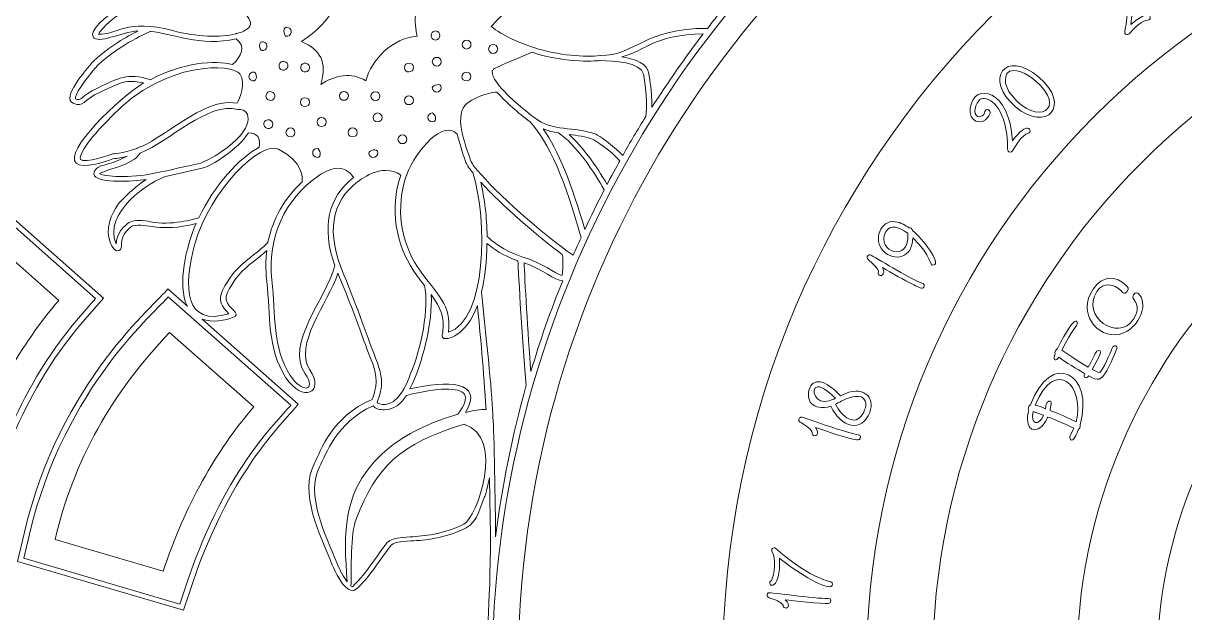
# Model space of a CAD drawing. Header units: inches. Extents: x 0.2 to 23.6, y -0.9 to 8.8.
# Drawn here: x 2.425 to 6.89, y 4.204 to 6.472 of the extents above; entities that cross this region are included whole.
import ezdxf

# ---------------------------------------------------------------- set-up
doc = ezdxf.new("R2010")
doc.units = ezdxf.units.IN
doc.header["$MEASUREMENT"] = 0
doc.layers.add('_U+0421_U+043B_U+043E_U+0439 1', color=7, linetype='Continuous')

msp = doc.modelspace()

# ---------------------------------------------------------------- linework, layer by layer
at = {"layer": '_U+0421_U+043B_U+043E_U+0439 1', "lineweight": 0}
for points, knots in [([(4.2278, 3.9833), (4.2278, 5.3014), (4.9042, 6.6028), (6.0819, 7.3639), (3.3597, 8.7653), (0.1889, 6.5625), (0.5458, 3.5347), (0.5458, 3.5333), (0.5458, 3.5333), (0.5458, 3.5319), (0.7097, 2.1458), (1.6222, 0.9792), (2.8806, 0.4597), (2.8819, 0.4597), (2.8819, 0.4583), (2.8833, 0.4583), (4.6236, -0.2569), (6.0625, 0.5972), (6.0819, 0.6028), (4.9042, 1.3653), (4.2278, 2.6667), (4.2278, 3.9833)], [0, 0, 0, 0, 1, 1, 1, 2, 2, 2, 3, 3, 3, 4, 4, 4, 5, 5, 5, 6, 6, 6, 7, 7, 7, 7]), ([(3.6972, 7.7194), (3.6819, 7.6319), (3.7222, 7.5597), (3.6667, 7.3625), (3.6569, 7.3278), (3.6542, 7.2903), (3.6556, 7.2514), (3.6403, 7.2806), (3.6236, 7.3319), (3.625, 7.4153), (3.6278, 7.5417), (3.5778, 7.625), (3.5542, 7.6042), (3.5486, 7.6), (3.5486, 7.5931), (3.55, 7.5833), (3.5569, 7.5569), (3.5042, 7.5181), (3.4542, 7.3778), (3.45, 7.3667), (3.4472, 7.3556), (3.4458, 7.3444), (3.4208, 7.3792), (3.3667, 7.4403), (3.2972, 7.4319), (3.2111, 7.4208), (3.1986, 7.4722), (3.0986, 7.4736), (3.0889, 7.4736), (2.9972, 7.4625), (2.9861, 7.4764), (2.975, 7.4903), (2.9583, 7.4875), (2.9528, 7.4667), (2.9486, 7.45), (2.9514, 7.4194), (2.975, 7.3972), (3.0028, 7.3722), (3.0375, 7.3194), (3.0486, 7.2958), (3.0167, 7.2917), (2.9847, 7.275), (2.9917, 7.2444), (2.9958, 7.2264), (3.0111, 7.2139), (3.0278, 7.2), (3.1431, 7.1028), (3.0611, 7.0556), (3.1375, 6.9194), (3.0097, 6.9625), (3.0097, 6.9431), (2.8625, 6.9708), (2.8069, 6.9819), (2.7833, 6.9861), (2.7764, 6.9708), (2.7708, 6.9597), (2.7806, 6.9486), (2.7972, 6.9347), (2.8597, 6.8819), (2.8958, 6.7514), (3.0222, 6.6319), (2.9042, 6.6208), (2.6667, 6.4653), (2.6931, 6.4194), (2.7097, 6.3889), (2.8014, 6.4375), (2.8653, 6.4417), (2.8236, 6.4208), (2.7569, 6.3833), (2.6958, 6.3264), (2.6625, 6.2889), (2.5708, 6.1833), (2.6167, 6.1639), (2.6583, 6.1458), (2.6542, 6.1764), (2.7208, 6.2069), (2.8083, 6.2458), (2.8125, 6.2556), (2.8875, 6.2417), (2.7931, 6.1847), (2.5792, 5.9792), (2.6278, 5.9333), (2.6528, 5.9097), (2.7417, 5.9389), (2.7694, 5.95), (2.7875, 5.9514), (2.8056, 5.9556), (2.8236, 5.9597), (2.7375, 5.9153), (2.7167, 5.9333), (2.6986, 5.9028), (2.6958, 5.8972), (2.6958, 5.8903), (2.6986, 5.8847), (2.7194, 5.8556), (2.8444, 5.8625), (2.8972, 5.8708), (2.8597, 5.8458), (2.8264, 5.8153), (2.8069, 5.7944), (2.8056, 5.7931), (2.7736, 5.7653), (2.7556, 5.7056), (2.7403, 5.6583), (2.7667, 5.5861), (2.7931, 5.5972), (2.8028, 5.6014), (2.8028, 5.6139), (2.8028, 5.6236), (2.8014, 5.6625), (2.8375, 5.6875), (2.8444, 5.6917), (2.9042, 5.7056), (2.9458, 5.6639), (3.0889, 5.7014), (3.0528, 5.6181), (3.0139, 5.4639), (3.0556, 5.3833), (3.0556, 5.3833), (2.9806, 5.45), (2.9806, 5.45), (2.9375, 5.3931), (2.5653, 5.0944), (2.4292, 4.5139), (2.4292, 4.5139), (2.4028, 4.4014), (2.4028, 4.4014), (2.4028, 4.4014), (3.0403, 4.2139), (3.0403, 4.2139), (3.0403, 4.2139), (3.0778, 4.325), (3.0778, 4.325), (3.2278, 4.7667), (3.4375, 4.9458), (3.4819, 5.0069), (3.4819, 5.0069), (3.1125, 5.3333), (3.1125, 5.3333), (3.1514, 5.3194), (3.2014, 5.3278), (3.2361, 5.3417), (3.2403, 5.3431), (3.2431, 5.3486), (3.2431, 5.3528), (3.2389, 5.3722), (3.1875, 5.3917), (3.2097, 5.4361), (3.2542, 5.5236), (3.2903, 5.5347), (3.3611, 5.5972), (3.3528, 5.5319), (3.3611, 5.4819), (3.3611, 5.4778), (3.3764, 5.3472), (3.3597, 5.225), (3.4347, 5.1083), (3.4986, 5.0097), (3.5861, 5.0514), (3.5264, 5.1389), (3.4625, 5.2333), (3.5944, 5.3944), (3.6347, 5.5097), (3.7292, 5.2764), (3.7194, 5.2861), (3.7681, 5.1611), (3.7958, 5.0875), (3.7722, 5.05), (3.7667, 5.025), (3.6083, 4.9569), (3.5708, 4.8292), (3.5444, 4.7792), (3.4847, 4.6653), (3.5625, 4.5111), (3.6125, 4.3889), (3.6222, 4.3667), (3.6556, 4.2917), (3.6889, 4.2889), (3.7181, 4.2861), (3.8042, 4.4181), (3.8347, 4.4597), (3.8472, 4.4764), (3.875, 4.4778), (3.9153, 4.4806), (3.9694, 4.4833), (4.0417, 4.4889), (4.1278, 4.5306), (4.1736, 4.5528), (4.1847, 4.625), (4.1972, 4.6472), (4.2014, 4.6542), (4.2125, 4.6972), (4.2167, 4.7236), (4.2292, 4.2667), (4.2069, 4.2319), (4.2069, 3.9889), (4.2069, 3.8056), (4.2194, 3.6236), (4.2444, 3.4431), (4.2042, 3.4681), (4.0736, 3.4472), (4.0278, 3.4542), (3.9708, 3.4625), (3.9028, 3.3708), (3.6875, 3.4194), (3.5819, 3.4431), (3.5042, 3.4042), (3.4611, 3.3153), (3.4611, 3.3639), (3.4528, 3.4097), (3.4333, 3.4472), (3.3792, 3.5472), (3.3694, 3.5556), (3.3556, 3.5542), (3.3486, 3.5528), (3.3444, 3.5472), (3.3417, 3.5375), (3.3389, 3.5278), (3.3444, 3.5153), (3.35, 3.5), (3.3861, 3.4028), (3.3528, 3.4333), (3.1847, 3.1903), (3.2389, 3.3167), (3.4014, 3.5306), (3.2264, 3.4361), (3.2403, 3.4639), (3.2472, 3.475), (3.2403, 3.4847), (3.2361, 3.4903), (3.2264, 3.4903), (3.2208, 3.4889), (3.1569, 3.4611), (3.1028, 3.4083), (3.0597, 3.3444), (3.0444, 3.3972), (3.0292, 3.4514), (3.0292, 3.5111), (3.0319, 3.6611), (2.9278, 3.7819), (2.8819, 3.8264), (2.8458, 3.8625), (2.8431, 3.9708), (2.8194, 3.9778), (2.7806, 3.9889), (2.6653, 3.7542), (2.6528, 3.6472), (2.6431, 3.5611), (2.2833, 3.3111), (2.3347, 3.0764), (2.3069, 3.0903), (2.2681, 3.1097), (2.2528, 3.0819), (2.2333, 3.0458), (2.2833, 2.9319), (2.3222, 2.8625), (2.2431, 2.9153), (2.1403, 2.9486), (2.0806, 2.9569), (2.0639, 2.9597), (2.05, 2.9708), (2.0375, 2.9847), (2.0611, 2.9806), (2.1125, 2.9806), (2.1194, 2.9972), (2.1333, 3.0347), (2.0444, 3.0542), (1.9861, 3.0986), (1.8333, 3.2153), (1.7722, 3.0903), (1.6667, 3.1014), (1.7639, 3.2236), (1.7681, 3.2792), (1.8403, 3.3028), (1.8611, 3.3097), (1.8653, 3.3194), (1.8514, 3.3389), (1.8361, 3.3569), (1.8222, 3.3736), (1.8069, 3.3861), (1.8681, 3.4236), (1.9403, 3.5236), (1.9819, 3.5806), (2.0167, 3.6278), (2.1236, 3.6111), (2.1292, 3.6375), (2.1389, 3.6806), (1.9875, 3.6681), (1.9014, 3.6375), (1.85, 3.6194), (1.7167, 3.6347), (1.6139, 3.6236), (1.6514, 3.6611), (1.7319, 3.7417), (1.8111, 3.8264), (1.9042, 3.9264), (2.0542, 4.2139), (2.0181, 4.2375), (2.0028, 4.2472), (1.9903, 4.2236), (1.9806, 4.2069), (1.8208, 3.9417), (1.6417, 3.9833), (1.4847, 3.8556), (1.5792, 4.1181), (1.5069, 4.0681), (1.6403, 4.2375), (1.8194, 4.4639), (1.6361, 4.4083), (1.4, 4.2389), (1.4042, 4.2903), (1.4125, 4.3319), (1.4278, 4.3542), (1.4431, 4.3778), (1.4472, 4.3917), (1.4417, 4.4), (1.4208, 4.4389), (1.2889, 4.325), (1.2514, 4.2778), (1.25, 4.2972), (1.2486, 4.3153), (1.2472, 4.3306), (1.2403, 4.4014), (1.2208, 4.3958), (1.3847, 4.5597), (1.4458, 4.6208), (1.4542, 4.6292), (1.4472, 4.6403), (1.4444, 4.6444), (1.4403, 4.6472), (1.4278, 4.6431), (1.3417, 4.6), (1.2722, 4.5542), (1.2153, 4.5069), (0.9514, 4.4111), (0.8764, 4.1875), (0.8556, 4.075), (0.8417, 4.1361), (0.8222, 4.2014), (0.7972, 4.2639), (0.7944, 4.3361), (0.7931, 4.4944), (0.7833, 4.5361), (0.7764, 4.5639), (0.8208, 4.5875), (0.8111, 4.6083), (0.8069, 4.6167), (0.7972, 4.6194), (0.7889, 4.6194), (0.7486, 4.6222), (0.7014, 4.5278), (0.6806, 4.4792), (0.6528, 4.5139), (0.6222, 4.5389), (0.5875, 4.5931), (0.8458, 6.1847), (2.1042, 7.45), (3.6972, 7.7194)], [0, 0, 0, 0, 1, 1, 1, 2, 2, 2, 3, 3, 3, 4, 4, 4, 5, 5, 5, 6, 6, 6, 7, 7, 7, 8, 8, 8, 9, 9, 9, 10, 10, 10, 11, 11, 11, 12, 12, 12, 13, 13, 13, 14, 14, 14, 15, 15, 15, 16, 16, 16, 17, 17, 17, 18, 18, 18, 19, 19, 19, 20, 20, 20, 21, 21, 21, 22, 22, 22, 23, 23, 23, 24, 24, 24, 25, 25, 25, 26, 26, 26, 27, 27, 27, 28, 28, 28, 29, 29, 29, 30, 30, 30, 31, 31, 31, 32, 32, 32, 33, 33, 33, 34, 34, 34, 35, 35, 35, 36, 36, 36, 37, 37, 37, 38, 38, 38, 39, 39, 39, 40, 40, 40, 41, 41, 41, 42, 42, 42, 43, 43, 43, 44, 44, 44, 45, 45, 45, 46, 46, 46, 47, 47, 47, 48, 48, 48, 49, 49, 49, 50, 50, 50, 51, 51, 51, 52, 52, 52, 53, 53, 53, 54, 54, 54, 55, 55, 55, 56, 56, 56, 57, 57, 57, 58, 58, 58, 59, 59, 59, 60, 60, 60, 61, 61, 61, 62, 62, 62, 63, 63, 63, 64, 64, 64, 65, 65, 65, 66, 66, 66, 67, 67, 67, 68, 68, 68, 69, 69, 69, 70, 70, 70, 71, 71, 71, 72, 72, 72, 73, 73, 73, 74, 74, 74, 75, 75, 75, 76, 76, 76, 77, 77, 77, 78, 78, 78, 79, 79, 79, 80, 80, 80, 81, 81, 81, 82, 82, 82, 83, 83, 83, 84, 84, 84, 85, 85, 85, 86, 86, 86, 87, 87, 87, 88, 88, 88, 89, 89, 89, 90, 90, 90, 91, 91, 91, 92, 92, 92, 93, 93, 93, 94, 94, 94, 95, 95, 95, 96, 96, 96, 97, 97, 97, 98, 98, 98, 99, 99, 99, 100, 100, 100, 101, 101, 101, 102, 102, 102, 103, 103, 103, 104, 104, 104, 105, 105, 105, 106, 106, 106, 107, 107, 107, 108, 108, 108, 109, 109, 109, 110, 110, 110, 111, 111, 111, 112, 112, 112, 113, 113, 113, 114, 114, 114, 115, 115, 115, 116, 116, 116, 117, 117, 117, 118, 118, 118, 119, 119, 119, 119]), ([(3.8931, 6.7208), (3.9, 6.6667), (3.9444, 6.6444), (3.9986, 6.6417), (3.9194, 6.5556), (3.9278, 6.4681), (3.9389, 6.4222), (3.8431, 6.4139), (3.7639, 6.3319), (3.7417, 6.25), (3.6861, 6.2847), (3.6236, 6.2708), (3.5681, 6.2361), (3.5944, 6.3222), (3.5667, 6.3708), (3.4944, 6.4014), (3.6194, 6.4819), (3.6486, 6.5736), (3.6528, 6.6583), (3.7597, 6.6347), (3.8375, 6.6736), (3.8931, 6.7208)], [0, 0, 0, 0, 1, 1, 1, 2, 2, 2, 3, 3, 3, 4, 4, 4, 5, 5, 5, 6, 6, 6, 7, 7, 7, 7]), ([(6.6125, 6.5764), (6.6167, 6.5806), (6.6236, 6.5889), (6.6236, 6.5917), (6.6278, 6.6056), (6.6097, 6.6097), (6.6056, 6.6), (6.6028, 6.5958), (6.5972, 6.5819), (6.5792, 6.5847), (6.5431, 6.5917), (6.5944, 6.7028), (6.6458, 6.6222), (6.6917, 6.5514), (6.6569, 6.4417), (6.6597, 6.4333), (6.6625, 6.4278), (6.6708, 6.425), (6.6764, 6.4306), (6.7333, 6.4931), (6.7458, 6.4806), (6.7542, 6.4861), (6.7653, 6.4944), (6.7542, 6.5292), (6.6833, 6.4667), (6.7125, 6.6556), (6.5875, 6.7236), (6.5486, 6.6236), (6.5319, 6.5722), (6.5819, 6.5472), (6.6125, 6.5764)], [0, 0, 0, 0, 1, 1, 1, 2, 2, 2, 3, 3, 3, 4, 4, 4, 5, 5, 5, 6, 6, 6, 7, 7, 7, 8, 8, 8, 9, 9, 9, 10, 10, 10, 10]), ([(5.0556, 6.4514), (4.8125, 6.4542), (4.7778, 6.3458), (4.6431, 6.3472), (4.5847, 6.3403), (4.4833, 6.3472), (4.3875, 6.3778), (4.3847, 6.3792), (4.3819, 6.3806), (4.3792, 6.3806), (4.3222, 6.4), (4.2681, 6.425), (4.2236, 6.4583), (4.3319, 6.5861), (4.5153, 6.6722), (4.6833, 6.6486), (4.7833, 6.6375), (4.9778, 6.5708), (5.0944, 6.5014), (5.0806, 6.4847), (5.0681, 6.4681), (5.0556, 6.4514)], [0, 0, 0, 0, 1, 1, 1, 2, 2, 2, 3, 3, 3, 4, 4, 4, 5, 5, 5, 6, 6, 6, 7, 7, 7, 7]), ([(3.0458, 6.6111), (3.0903, 6.5736), (3.1431, 6.5625), (3.2014, 6.5694), (3.2403, 6.5472), (3.3222, 6.4833), (3.2917, 6.4542), (3.2819, 6.4444), (3.2667, 6.4375), (3.2458, 6.4319), (3.2444, 6.4319), (3.2431, 6.4319), (3.2417, 6.4306), (3.1833, 6.4167), (3.0917, 6.4181), (2.9986, 6.4431), (2.8236, 6.4917), (2.7778, 6.4236), (2.7139, 6.4292), (2.7319, 6.475), (2.9375, 6.6181), (3.0458, 6.6111)], [0, 0, 0, 0, 1, 1, 1, 2, 2, 2, 3, 3, 3, 4, 4, 4, 5, 5, 5, 6, 6, 6, 7, 7, 7, 7]), ([(2.9153, 6.4403), (2.9889, 6.4333), (3.1083, 6.3806), (3.2431, 6.4111), (3.2819, 6.3819), (3.2639, 6.3444), (3.2292, 6.3125), (3.1611, 6.3306), (3.0389, 6.3208), (2.9139, 6.2542), (2.8236, 6.2833), (2.7903, 6.2597), (2.7125, 6.2236), (2.6431, 6.1917), (2.6514, 6.1694), (2.625, 6.1806), (2.6194, 6.1917), (2.6597, 6.2528), (2.7111, 6.3097), (2.8028, 6.3958), (2.9069, 6.4361), (2.9153, 6.4403)], [0, 0, 0, 0, 1, 1, 1, 2, 2, 2, 3, 3, 3, 4, 4, 4, 5, 5, 5, 6, 6, 6, 7, 7, 7, 7]), ([(3.4347, 6.4222), (3.425, 6.425), (3.4208, 6.4611), (3.4417, 6.4556), (3.4639, 6.45), (3.4569, 6.4181), (3.4347, 6.4222)], [0, 0, 0, 0, 1, 1, 1, 2, 2, 2, 2]), ([(4.0097, 6.4069), (3.9875, 6.4069), (3.9875, 6.4417), (4.0097, 6.4417), (4.0319, 6.4417), (4.0319, 6.4069), (4.0097, 6.4069)], [0, 0, 0, 0, 1, 1, 1, 2, 2, 2, 2]), ([(3.3486, 6.4), (3.3708, 6.3944), (3.3625, 6.3611), (3.3417, 6.3667), (3.3319, 6.3681), (3.3264, 6.4042), (3.3486, 6.4)], [0, 0, 0, 0, 1, 1, 1, 2, 2, 2, 2]), ([(4.1292, 6.4069), (4.1514, 6.4069), (4.1514, 6.3722), (4.1292, 6.3722), (4.1069, 6.3722), (4.1069, 6.4069), (4.1292, 6.4069)], [0, 0, 0, 0, 1, 1, 1, 2, 2, 2, 2]), ([(4.2486, 6.3722), (4.2486, 6.35), (4.2139, 6.35), (4.2139, 6.3722), (4.2153, 6.3958), (4.2486, 6.3958), (4.2486, 6.3722)], [0, 0, 0, 0, 1, 1, 1, 2, 2, 2, 2]), ([(4.8417, 6.1486), (4.8431, 6.2111), (4.8306, 6.2708), (4.8292, 6.2778), (4.8264, 6.3153), (4.7806, 6.3333), (4.7264, 6.3417), (4.8167, 6.3667), (4.8528, 6.4278), (5.0389, 6.4306), (4.9694, 6.3403), (4.9042, 6.2458), (4.8417, 6.1486)], [0, 0, 0, 0, 1, 1, 1, 2, 2, 2, 3, 3, 3, 4, 4, 4, 4]), ([(3.9972, 6.3236), (3.9972, 6.3458), (4.0319, 6.3458), (4.0319, 6.3236), (4.0319, 6.3014), (3.9972, 6.3014), (3.9972, 6.3236)], [0, 0, 0, 0, 1, 1, 1, 2, 2, 2, 2]), ([(4.8181, 6.1125), (4.7875, 6.0625), (4.7569, 6.0139), (4.7292, 5.9625), (4.6903, 6.0042), (4.6361, 6.0403), (4.6264, 6.0444), (4.5389, 6.0778), (4.4625, 6.0514), (4.3875, 6.1097), (4.3264, 6.1569), (4.2861, 6.1944), (4.2611, 6.2236), (4.2597, 6.2264), (4.225, 6.2625), (4.2278, 6.2861), (4.2292, 6.2958), (4.2278, 6.2958), (4.3806, 6.3597), (4.5236, 6.3139), (4.6347, 6.3278), (4.6431, 6.3278), (4.6917, 6.3278), (4.8, 6.3222), (4.8097, 6.275), (4.8097, 6.2736), (4.8278, 6.1861), (4.8181, 6.1125)], [0, 0, 0, 0, 1, 1, 1, 2, 2, 2, 3, 3, 3, 4, 4, 4, 5, 5, 5, 6, 6, 6, 7, 7, 7, 8, 8, 8, 9, 9, 9, 9]), ([(6.3292, 6.2639), (6.4569, 6.1556), (6.3597, 6.0486), (6.2389, 6.15), (6.1167, 6.2556), (6.2, 6.375), (6.3292, 6.2639)], [0, 0, 0, 0, 1, 1, 1, 2, 2, 2, 2]), ([(3.2569, 6.2764), (3.2833, 6.2375), (3.2569, 6.1819), (3.2472, 6.1639), (3.1653, 6.1792), (3.0833, 6.125), (2.9903, 6.0639), (2.8597, 5.9778), (2.8847, 6.0042), (2.8611, 5.9903), (2.8042, 5.9694), (2.7708, 5.9708), (2.7653, 5.9681), (2.7361, 5.9569), (2.6333, 5.925), (2.6431, 5.9556), (2.6611, 6.0125), (2.7417, 6.0889), (2.7639, 6.1125), (2.9722, 6.3319), (3.2306, 6.3153), (3.2569, 6.2764)], [0, 0, 0, 0, 1, 1, 1, 2, 2, 2, 3, 3, 3, 4, 4, 4, 5, 5, 5, 6, 6, 6, 7, 7, 7, 7]), ([(3.4417, 6.3042), (3.4361, 6.2819), (3.4028, 6.2903), (3.4083, 6.3111), (3.4125, 6.3333), (3.4458, 6.3264), (3.4417, 6.3042)], [0, 0, 0, 0, 1, 1, 1, 2, 2, 2, 2]), ([(3.525, 6.2972), (3.5194, 6.275), (3.4861, 6.2833), (3.4917, 6.3042), (3.4958, 6.3264), (3.5292, 6.3194), (3.525, 6.2972)], [0, 0, 0, 0, 1, 1, 1, 2, 2, 2, 2]), ([(3.8903, 6.3014), (3.8903, 6.3236), (3.925, 6.3236), (3.925, 6.3014), (3.925, 6.2792), (3.8903, 6.2778), (3.8903, 6.3014)], [0, 0, 0, 0, 1, 1, 1, 2, 2, 2, 2]), ([(6.225, 6.1944), (6.3236, 6.0708), (6.4417, 6.1431), (6.3167, 6.25), (6.2875, 6.275), (6.2306, 6.3069), (6.2069, 6.2792), (6.2014, 6.2722), (6.1972, 6.2444), (6.2056, 6.2264), (6.2111, 6.2139), (6.2167, 6.2042), (6.225, 6.1944)], [0, 0, 0, 0, 1, 1, 1, 2, 2, 2, 3, 3, 3, 4, 4, 4, 4]), ([(3.3056, 6.25), (3.2833, 6.2556), (3.2917, 6.2889), (3.3125, 6.2833), (3.3222, 6.2819), (3.3278, 6.2458), (3.3056, 6.25)], [0, 0, 0, 0, 1, 1, 1, 2, 2, 2, 2]), ([(4.1458, 6.2667), (4.1458, 6.2444), (4.1111, 6.2444), (4.1111, 6.2667), (4.1125, 6.2889), (4.1458, 6.2889), (4.1458, 6.2667)], [0, 0, 0, 0, 1, 1, 1, 2, 2, 2, 2]), ([(3.3708, 6.175), (3.3486, 6.1806), (3.3569, 6.2139), (3.3778, 6.2083), (3.4014, 6.2028), (3.3931, 6.1694), (3.3708, 6.175)], [0, 0, 0, 0, 1, 1, 1, 2, 2, 2, 2]), ([(3.6403, 6.1917), (3.6403, 6.2139), (3.675, 6.2139), (3.675, 6.1917), (3.6736, 6.1694), (3.6403, 6.1694), (3.6403, 6.1917)], [0, 0, 0, 0, 1, 1, 1, 2, 2, 2, 2]), ([(3.7792, 6.2083), (3.8014, 6.2083), (3.8014, 6.1736), (3.7792, 6.1736), (3.7556, 6.175), (3.7556, 6.2083), (3.7792, 6.2083)], [0, 0, 0, 0, 1, 1, 1, 2, 2, 2, 2]), ([(4.0319, 6.2236), (4.0319, 6.2014), (3.9972, 6.2014), (3.9972, 6.2236), (3.9972, 6.2319), (4.0319, 6.2458), (4.0319, 6.2236)], [0, 0, 0, 0, 1, 1, 1, 2, 2, 2, 2]), ([(6.1347, 6.1111), (6.1375, 6.1153), (6.1431, 6.1264), (6.1417, 6.1278), (6.1431, 6.1417), (6.1236, 6.1431), (6.1222, 6.1319), (6.1208, 6.1278), (6.1181, 6.1139), (6.1, 6.1111), (6.0778, 6.1111), (6.0792, 6.1486), (6.0986, 6.1736), (6.1167, 6.1986), (6.1833, 6.1722), (6.2028, 6.0639), (6.2125, 6.0083), (6.2056, 5.9875), (6.2111, 5.9792), (6.2139, 5.975), (6.2236, 5.9736), (6.2278, 5.9806), (6.2403, 6), (6.2639, 6.0417), (6.2889, 6.0486), (6.3083, 6.0569), (6.2861, 6.1), (6.2278, 6.0194), (6.2181, 6.2153), (6.0819, 6.2486), (6.0653, 6.1458), (6.0569, 6.0931), (6.1097, 6.075), (6.1347, 6.1111)], [0, 0, 0, 0, 1, 1, 1, 2, 2, 2, 3, 3, 3, 4, 4, 4, 5, 5, 5, 6, 6, 6, 7, 7, 7, 8, 8, 8, 9, 9, 9, 10, 10, 10, 11, 11, 11, 11]), ([(2.8736, 5.9722), (2.9903, 6.0181), (3.1319, 6.1694), (3.25, 6.1403), (3.2514, 6.1403), (3.2514, 6.1403), (3.2528, 6.1403), (3.2778, 6.1403), (3.2944, 6.1236), (3.2875, 6.0917), (3.275, 6.0306), (3.175, 5.9625), (3.1069, 5.9333), (2.9722, 5.9042), (2.9347, 5.8944), (2.9361, 5.8958), (2.8292, 5.8736), (2.7375, 5.8819), (2.7181, 5.8931), (2.7278, 5.9042), (2.8514, 5.9264), (2.8736, 5.9722)], [0, 0, 0, 0, 1, 1, 1, 2, 2, 2, 3, 3, 3, 4, 4, 4, 5, 5, 5, 6, 6, 6, 7, 7, 7, 7]), ([(3.525, 6.1681), (3.525, 6.1458), (3.4903, 6.1458), (3.4903, 6.1681), (3.4903, 6.1903), (3.525, 6.1903), (3.525, 6.1681)], [0, 0, 0, 0, 1, 1, 1, 2, 2, 2, 2]), ([(3.925, 6.175), (3.925, 6.1528), (3.8903, 6.1528), (3.8903, 6.175), (3.8903, 6.1972), (3.925, 6.1972), (3.925, 6.175)], [0, 0, 0, 0, 1, 1, 1, 2, 2, 2, 2]), ([(4.5389, 5.5792), (4.4222, 5.6583), (4.2389, 5.8236), (4.1708, 5.9056), (4.1694, 5.9069), (4.1681, 5.9097), (4.1667, 5.9097), (4.1542, 5.925), (4.1472, 5.9375), (4.1444, 5.9444), (4.1222, 6.0125), (4.0778, 6.1222), (4.1319, 6.1639), (4.1778, 6.1986), (4.2292, 6.2056), (4.2458, 6.2069), (4.2792, 6.1681), (4.3278, 6.1264), (4.3736, 6.0917), (4.4431, 6.0181), (4.5111, 5.8639), (4.5694, 5.6458), (4.5597, 5.625), (4.5486, 5.6028), (4.5389, 5.5792)], [0, 0, 0, 0, 1, 1, 1, 2, 2, 2, 3, 3, 3, 4, 4, 4, 5, 5, 5, 6, 6, 6, 7, 7, 7, 8, 8, 8, 8]), ([(3.7875, 6.1264), (3.8097, 6.1264), (3.8097, 6.0917), (3.7875, 6.0917), (3.7639, 6.0917), (3.7639, 6.1264), (3.7875, 6.1264)], [0, 0, 0, 0, 1, 1, 1, 2, 2, 2, 2]), ([(3.9972, 6.0917), (3.975, 6.0917), (3.975, 6.1264), (3.9972, 6.1264), (4.0069, 6.1264), (4.0208, 6.0917), (3.9972, 6.0917)], [0, 0, 0, 0, 1, 1, 1, 2, 2, 2, 2]), ([(3.3708, 6.1), (3.3931, 6.0944), (3.3847, 6.0611), (3.3639, 6.0667), (3.3403, 6.0722), (3.3486, 6.1056), (3.3708, 6.1)], [0, 0, 0, 0, 1, 1, 1, 2, 2, 2, 2]), ([(3.4694, 6.0514), (3.4694, 6.0292), (3.4347, 6.0292), (3.4347, 6.0514), (3.4347, 6.075), (3.4694, 6.075), (3.4694, 6.0514)], [0, 0, 0, 0, 1, 1, 1, 2, 2, 2, 2]), ([(3.5542, 6.0917), (3.5542, 6.1139), (3.5889, 6.1139), (3.5889, 6.0917), (3.5889, 6.0681), (3.5542, 6.0681), (3.5542, 6.0917)], [0, 0, 0, 0, 1, 1, 1, 2, 2, 2, 2]), ([(3.7083, 6.0514), (3.7083, 6.0292), (3.6736, 6.0292), (3.6736, 6.0514), (3.6736, 6.075), (3.7083, 6.075), (3.7083, 6.0514)], [0, 0, 0, 0, 1, 1, 1, 2, 2, 2, 2]), ([(3.9403, 5.5347), (3.8792, 5.6264), (3.8528, 5.7639), (3.8986, 5.8875), (3.8986, 5.8889), (3.8986, 5.8889), (3.9, 5.8903), (3.9361, 5.9861), (4.0417, 6.1028), (4.0931, 6.0444), (4.1014, 6.0097), (4.1139, 5.9736), (4.125, 5.9403), (4.1278, 5.9292), (4.1375, 5.9153), (4.1528, 5.8972), (4.2111, 5.7153), (4.2056, 5.3278), (4.0597, 5.2833), (4.0708, 5.3931), (4.0194, 5.4194), (3.9403, 5.5347)], [0, 0, 0, 0, 1, 1, 1, 2, 2, 2, 3, 3, 3, 4, 4, 4, 5, 5, 5, 6, 6, 6, 7, 7, 7, 7]), ([(2.9833, 5.8847), (2.9833, 5.8847), (3.1125, 5.9139), (3.1125, 5.9139), (3.1486, 5.9222), (3.25, 5.9861), (3.2903, 6.05), (3.325, 6.05), (3.3375, 6.0292), (3.3319, 5.9944), (3.2569, 5.9556), (3.1583, 5.8472), (3.1, 5.7236), (3.0833, 5.7181), (2.9917, 5.6917), (2.9139, 5.7083), (2.8903, 5.7139), (2.8486, 5.7153), (2.8347, 5.7069), (2.8319, 5.7056), (2.7833, 5.6764), (2.7819, 5.6236), (2.7292, 5.7375), (2.9083, 5.8681), (2.9833, 5.8847)], [0, 0, 0, 0, 1, 1, 1, 2, 2, 2, 3, 3, 3, 4, 4, 4, 5, 5, 5, 6, 6, 6, 7, 7, 7, 8, 8, 8, 8]), ([(3.9, 6.025), (3.9, 6.0028), (3.8653, 6.0028), (3.8653, 6.025), (3.8653, 6.0472), (3.9, 6.0472), (3.9, 6.025)], [0, 0, 0, 0, 1, 1, 1, 2, 2, 2, 2]), ([(4.5833, 5.6778), (4.5347, 5.8514), (4.4806, 5.9833), (4.4236, 6.0653), (4.4431, 6.0569), (4.4625, 6.0528), (4.4819, 6.05), (4.5472, 6.0083), (4.6208, 5.8972), (4.6583, 5.8306), (4.6319, 5.7792), (4.6069, 5.7292), (4.5833, 5.6778)], [0, 0, 0, 0, 1, 1, 1, 2, 2, 2, 3, 3, 3, 4, 4, 4, 4]), ([(4.6694, 5.8514), (4.6278, 5.9236), (4.5708, 6.0014), (4.5236, 6.0431), (4.5542, 6.0403), (4.5861, 6.0361), (4.6181, 6.0236), (4.6236, 6.0194), (4.6764, 5.9889), (4.7181, 5.9417), (4.7097, 5.9264), (4.6972, 5.9056), (4.6694, 5.8514)], [0, 0, 0, 0, 1, 1, 1, 2, 2, 2, 3, 3, 3, 4, 4, 4, 4]), ([(3.2153, 5.3542), (3.0458, 5.3028), (3.0375, 5.4542), (3.0847, 5.6236), (3.1431, 5.8319), (3.3403, 6.0208), (3.4056, 5.9875), (3.5028, 5.9389), (3.4972, 5.8708), (3.4972, 5.8681), (3.4972, 5.8653), (3.4972, 5.8639), (3.4986, 5.8625), (3.4292, 5.8), (3.3833, 5.7181), (3.3653, 5.6278), (3.2847, 5.5528), (3.2417, 5.5444), (3.1903, 5.4431), (3.1722, 5.4069), (3.1875, 5.3806), (3.2153, 5.3542)], [0, 0, 0, 0, 1, 1, 1, 2, 2, 2, 3, 3, 3, 4, 4, 4, 5, 5, 5, 6, 6, 6, 7, 7, 7, 7]), ([(3.5542, 5.9556), (3.5319, 5.9556), (3.5319, 5.9903), (3.5542, 5.9903), (3.5639, 5.9889), (3.5764, 5.9556), (3.5542, 5.9556)], [0, 0, 0, 0, 1, 1, 1, 2, 2, 2, 2]), ([(3.7875, 5.9722), (3.7875, 5.95), (3.7528, 5.95), (3.7528, 5.9722), (3.7528, 5.9819), (3.7875, 5.9944), (3.7875, 5.9722)], [0, 0, 0, 0, 1, 1, 1, 2, 2, 2, 2]), ([(3.5083, 5.1236), (3.5542, 5.0556), (3.4958, 5.0472), (3.4514, 5.1167), (3.3806, 5.2264), (3.3958, 5.3472), (3.3806, 5.4847), (3.3625, 5.6458), (3.4292, 5.7944), (3.5597, 5.8847), (3.6097, 5.9194), (3.6625, 5.9292), (3.6944, 5.8778), (3.5958, 5.8014), (3.5708, 5.6875), (3.6222, 5.5403), (3.5875, 5.4056), (3.4292, 5.2403), (3.5083, 5.1236)], [0, 0, 0, 0, 1, 1, 1, 2, 2, 2, 3, 3, 3, 4, 4, 4, 5, 5, 5, 6, 6, 6, 6]), ([(3.7861, 5.1653), (3.7486, 5.2611), (3.7111, 5.375), (3.6569, 5.5042), (3.5889, 5.6653), (3.6069, 5.7847), (3.7111, 5.8625), (3.7125, 5.8625), (3.8014, 5.9389), (3.8764, 5.8875), (3.8306, 5.7597), (3.8597, 5.6167), (3.9236, 5.5222), (3.9389, 5.4986), (3.9542, 5.4792), (3.9667, 5.4625), (3.9875, 5.3875), (3.9542, 5.2083), (3.9111, 5.1181), (3.9111, 5.1181), (3.9111, 5.1167), (3.9111, 5.1167), (3.9014, 5.0847), (3.8819, 5.0556), (3.8819, 5.0542), (3.8361, 4.9819), (3.7875, 5.0111), (3.7861, 5.0111), (3.7819, 5.0208), (3.8236, 5.0708), (3.7861, 5.1653)], [0, 0, 0, 0, 1, 1, 1, 2, 2, 2, 3, 3, 3, 4, 4, 4, 5, 5, 5, 6, 6, 6, 7, 7, 7, 8, 8, 8, 9, 9, 9, 10, 10, 10, 10]), ([(1.6528, 4.8097), (1.6528, 4.8097), (2.2903, 4.6222), (2.2903, 4.6222), (2.3153, 4.6819), (2.3986, 5.0292), (2.6542, 5.3236), (2.6542, 5.3236), (2.7333, 5.4139), (2.7333, 5.4139), (2.7333, 5.4139), (2.2319, 5.8569), (2.2319, 5.8569), (2.1889, 5.8), (1.8167, 5.5014), (1.6806, 4.9208), (1.6806, 4.9208), (1.6528, 4.8097), (1.6528, 4.8097)], [0, 0, 0, 0, 1, 1, 1, 2, 2, 2, 3, 3, 3, 4, 4, 4, 5, 5, 5, 6, 6, 6, 6]), ([(4.4958, 5.5014), (4.4694, 5.5069), (4.4236, 5.5486), (4.3417, 5.5736), (4.2681, 5.5958), (4.2208, 5.6403), (4.2083, 5.6514), (4.2069, 5.725), (4.1986, 5.7972), (4.1833, 5.8597), (4.2625, 5.7736), (4.4028, 5.6514), (4.4972, 5.5819), (4.5014, 5.5583), (4.5, 5.5153), (4.4958, 5.5014)], [0, 0, 0, 0, 1, 1, 1, 2, 2, 2, 3, 3, 3, 4, 4, 4, 5, 5, 5, 5]), ([(2.2319, 5.8292), (2.2319, 5.8292), (2.7028, 5.4125), (2.7028, 5.4125), (2.7028, 5.4125), (2.6375, 5.3375), (2.6375, 5.3375), (2.3833, 5.0444), (2.2986, 4.7014), (2.2764, 4.6486), (2.2764, 4.6486), (1.6764, 4.825), (1.6764, 4.825), (1.6764, 4.825), (1.6986, 4.9181), (1.6986, 4.9181), (1.8319, 5.4861), (2.1944, 5.7806), (2.2319, 5.8292)], [0, 0, 0, 0, 1, 1, 1, 2, 2, 2, 3, 3, 3, 4, 4, 4, 5, 5, 5, 6, 6, 6, 6]), ([(5.7306, 5.5958), (5.6903, 5.6375), (5.7208, 5.7153), (5.7764, 5.7083), (5.8, 5.7056), (5.8167, 5.6931), (5.8306, 5.6847), (5.8333, 5.6847), (5.8361, 5.6847), (5.8389, 5.6833), (5.8431, 5.6806), (5.8431, 5.6764), (5.8431, 5.675), (5.8833, 5.6417), (5.9542, 5.5486), (5.925, 5.5417), (5.9056, 5.5361), (5.9208, 5.575), (5.8444, 5.6458), (5.8444, 5.5681), (5.7736, 5.5528), (5.7306, 5.5958)], [0, 0, 0, 0, 1, 1, 1, 2, 2, 2, 3, 3, 3, 4, 4, 4, 5, 5, 5, 6, 6, 6, 7, 7, 7, 7]), ([(5.825, 5.6639), (5.7944, 5.6861), (5.7583, 5.7014), (5.7403, 5.6681), (5.7, 5.5944), (5.8361, 5.5444), (5.825, 5.6639)], [0, 0, 0, 0, 1, 1, 1, 2, 2, 2, 2]), ([(4.2403, 4.4958), (4.2403, 4.6111), (4.2347, 4.9083), (4.2306, 4.9542), (4.2292, 5.0264), (4.2083, 5.2292), (4.1861, 5.4389), (4.2, 5.4944), (4.2069, 5.5597), (4.2069, 5.625), (4.2292, 5.6069), (4.2694, 5.5764), (4.3264, 5.5583), (4.3292, 5.5111), (4.3431, 5.2264), (4.3583, 5.0792), (4.3056, 4.8875), (4.2653, 4.6917), (4.2403, 4.4958)], [0, 0, 0, 0, 1, 1, 1, 2, 2, 2, 3, 3, 3, 4, 4, 4, 5, 5, 5, 6, 6, 6, 6]), ([(5.7125, 5.5069), (5.7181, 5.4944), (5.7431, 5.5014), (5.7278, 5.5319), (5.7653, 5.5097), (5.8083, 5.4861), (5.8486, 5.4653), (5.8681, 5.4556), (5.8819, 5.4472), (5.8875, 5.4569), (5.8903, 5.4625), (5.8875, 5.4694), (5.8819, 5.4708), (5.8458, 5.4833), (5.7208, 5.5583), (5.6847, 5.5792), (5.675, 5.5861), (5.6625, 5.5722), (5.6736, 5.5625), (5.7264, 5.5167), (5.7083, 5.5167), (5.7125, 5.5069)], [0, 0, 0, 0, 1, 1, 1, 2, 2, 2, 3, 3, 3, 4, 4, 4, 5, 5, 5, 6, 6, 6, 7, 7, 7, 7]), ([(4.3764, 5.1319), (4.3639, 5.2764), (4.3528, 5.4917), (4.35, 5.55), (4.4264, 5.5222), (4.4653, 5.4833), (4.4986, 5.4806), (4.4514, 5.3653), (4.4111, 5.25), (4.3764, 5.1319)], [0, 0, 0, 0, 1, 1, 1, 2, 2, 2, 3, 3, 3, 3]), ([(6.6375, 5.275), (6.6972, 5.2861), (6.7403, 5.3611), (6.7264, 5.4069), (6.7208, 5.4264), (6.7139, 5.4278), (6.7097, 5.4333), (6.7069, 5.4389), (6.6917, 5.4319), (6.6903, 5.4181), (6.6889, 5.4083), (6.7292, 5.3875), (6.6931, 5.3333), (6.6333, 5.2431), (6.4889, 5.3444), (6.5528, 5.4403), (6.5778, 5.4778), (6.6181, 5.4694), (6.6458, 5.4417), (6.6528, 5.4347), (6.6583, 5.4264), (6.6681, 5.4389), (6.6792, 5.4514), (6.6708, 5.4569), (6.6639, 5.4639), (6.6264, 5.5014), (6.575, 5.5042), (6.5375, 5.4486), (6.475, 5.3556), (6.5542, 5.2597), (6.6375, 5.275)], [0, 0, 0, 0, 1, 1, 1, 2, 2, 2, 3, 3, 3, 4, 4, 4, 5, 5, 5, 6, 6, 6, 7, 7, 7, 8, 8, 8, 9, 9, 9, 10, 10, 10, 10]), ([(3.4528, 5.0028), (3.4167, 4.9542), (3.2069, 4.7694), (3.0569, 4.3292), (3.0569, 4.3292), (3.0264, 4.2375), (3.0264, 4.2375), (3.0264, 4.2375), (2.4264, 4.4139), (2.4264, 4.4139), (2.4264, 4.4139), (2.4486, 4.5069), (2.4486, 4.5069), (2.5819, 5.075), (2.9444, 5.3708), (2.9819, 5.4194), (2.9819, 5.4194), (3.4528, 5.0028), (3.4528, 5.0028)], [0, 0, 0, 0, 1, 1, 1, 2, 2, 2, 3, 3, 3, 4, 4, 4, 5, 5, 5, 6, 6, 6, 6]), ([(4.125, 4.975), (4.1986, 5.0972), (4.0542, 5.0986), (3.9111, 5.0653), (3.9597, 5.1611), (4, 5.3236), (3.9931, 5.4278), (4.0708, 5.3236), (4.0236, 5.275), (4.0389, 5.2611), (4.05, 5.25), (4.1278, 5.2681), (4.1708, 5.3861), (4.1819, 5.2778), (4.1944, 5.1333), (4.2042, 4.9861), (4.1819, 4.9861), (4.1542, 4.9819), (4.125, 4.975)], [0, 0, 0, 0, 1, 1, 1, 2, 2, 2, 3, 3, 3, 4, 4, 4, 5, 5, 5, 6, 6, 6, 6]), ([(6.3889, 5.1931), (6.3861, 5.1861), (6.3889, 5.1778), (6.3917, 5.1764), (6.3958, 5.175), (6.4014, 5.1792), (6.4056, 5.1875), (6.4319, 5.1681), (6.4764, 5.1403), (6.5056, 5.1236), (6.4986, 5.1083), (6.5125, 5.1014), (6.5208, 5.1153), (6.5583, 5.0958), (6.5667, 5.0931), (6.5917, 5.1375), (6.5986, 5.15), (6.6319, 5.2167), (6.6292, 5.2264), (6.6264, 5.2347), (6.6139, 5.2306), (6.6097, 5.2194), (6.6042, 5.2042), (6.5764, 5.1389), (6.5639, 5.1278), (6.5542, 5.1306), (6.5431, 5.1347), (6.5347, 5.1403), (6.5542, 5.1778), (6.5778, 5.2125), (6.5597, 5.2125), (6.5486, 5.2125), (6.5486, 5.2028), (6.5194, 5.1486), (6.4764, 5.1736), (6.4486, 5.1931), (6.4181, 5.2139), (6.4583, 5.2958), (6.4694, 5.3), (6.4736, 5.3083), (6.4833, 5.3236), (6.4722, 5.3653), (6.4014, 5.2208), (6.3944, 5.2167), (6.3889, 5.2069), (6.3917, 5.2), (6.3917, 5.1958), (6.3903, 5.1944), (6.3889, 5.1931)], [0, 0, 0, 0, 1, 1, 1, 2, 2, 2, 3, 3, 3, 4, 4, 4, 5, 5, 5, 6, 6, 6, 7, 7, 7, 8, 8, 8, 9, 9, 9, 10, 10, 10, 11, 11, 11, 12, 12, 12, 13, 13, 13, 14, 14, 14, 15, 15, 15, 16, 16, 16, 16]), ([(6.4639, 4.9139), (6.4292, 4.9319), (6.3694, 4.9556), (6.3639, 4.9569), (6.3625, 4.9556), (6.3556, 4.9361), (6.3403, 4.9208), (6.3014, 4.8847), (6.2722, 4.9306), (6.2903, 4.9819), (6.2861, 4.9875), (6.2903, 5), (6.2972, 5.0042), (6.375, 5.2153), (6.5444, 5.1264), (6.4875, 4.9264), (6.4903, 4.9181), (6.4833, 4.9111), (6.4819, 4.9097), (6.4792, 4.9028), (6.4667, 4.8681), (6.4556, 4.8681), (6.4514, 4.8681), (6.4486, 4.8722), (6.4486, 4.8764), (6.4472, 4.8847), (6.4528, 4.8875), (6.4639, 4.9139)], [0, 0, 0, 0, 1, 1, 1, 2, 2, 2, 3, 3, 3, 4, 4, 4, 5, 5, 5, 6, 6, 6, 7, 7, 7, 8, 8, 8, 9, 9, 9, 9]), ([(6.4722, 4.9389), (6.5097, 5.0722), (6.3931, 5.1931), (6.3153, 5.0028), (6.3278, 5), (6.3417, 4.9944), (6.3542, 4.9889), (6.3569, 4.9986), (6.3569, 5.0139), (6.3681, 5.0181), (6.3819, 5.0222), (6.375, 4.9958), (6.3722, 4.9819), (6.3847, 4.9778), (6.4222, 4.9639), (6.4722, 4.9389)], [0, 0, 0, 0, 1, 1, 1, 2, 2, 2, 3, 3, 3, 4, 4, 4, 5, 5, 5, 5]), ([(5.45, 5.0722), (5.4528, 5.0792), (5.4569, 5.0847), (5.4625, 5.0875), (5.4944, 5.1069), (5.5389, 5.0667), (5.5667, 5.0389), (5.6569, 5.0861), (5.7, 5.0306), (5.6792, 4.975), (5.6486, 4.8958), (5.5694, 4.9153), (5.5292, 4.9986), (5.4597, 4.9778), (5.4278, 5.0222), (5.45, 5.0722)], [0, 0, 0, 0, 1, 1, 1, 2, 2, 2, 3, 3, 3, 4, 4, 4, 5, 5, 5, 5]), ([(3.6694, 4.3236), (3.6569, 4.3403), (3.6417, 4.3681), (3.6319, 4.3931), (3.5861, 4.5056), (3.5083, 4.6597), (3.5639, 4.7653), (3.5903, 4.8153), (3.625, 4.9333), (3.7694, 5), (3.7778, 4.9875), (3.8, 4.9847), (3.8139, 4.9847), (3.8514, 4.9847), (3.8792, 5.0111), (3.8986, 5.0403), (4.0181, 5.0708), (4.1028, 5.0722), (4.1208, 5.0444), (4.1306, 5.0292), (4.1222, 5.0028), (4.0958, 4.9681), (4.0097, 4.9444), (3.9111, 4.9), (3.8403, 4.8458), (3.6375, 4.6847), (3.6597, 4.5042), (3.6694, 4.3236)], [0, 0, 0, 0, 1, 1, 1, 2, 2, 2, 3, 3, 3, 4, 4, 4, 5, 5, 5, 6, 6, 6, 7, 7, 7, 8, 8, 8, 9, 9, 9, 9]), ([(5.5236, 5.0194), (5.5306, 5.0222), (5.5389, 5.025), (5.5472, 5.0292), (5.5333, 5.0431), (5.4972, 5.0764), (5.4778, 5.0736), (5.4514, 5.0681), (5.4681, 5.0014), (5.5236, 5.0194)], [0, 0, 0, 0, 1, 1, 1, 2, 2, 2, 3, 3, 3, 3]), ([(5.5569, 5.0111), (5.5542, 5.0097), (5.55, 5.0083), (5.5472, 5.0069), (5.5736, 4.9542), (5.6222, 4.9208), (5.6514, 4.9681), (5.6639, 4.9889), (5.6708, 5.0139), (5.6542, 5.0292), (5.6347, 5.0472), (5.5903, 5.0278), (5.5694, 5.0181), (5.5694, 5.0181), (5.5694, 5.0181), (5.5694, 5.0181), (5.5653, 5.0153), (5.5611, 5.0125), (5.5569, 5.0111)], [0, 0, 0, 0, 1, 1, 1, 2, 2, 2, 3, 3, 3, 4, 4, 4, 5, 5, 5, 6, 6, 6, 6]), ([(5.45, 4.9097), (5.4639, 4.8958), (5.4542, 4.8972), (5.4597, 4.8889), (5.4681, 4.8778), (5.4903, 4.8903), (5.4708, 4.9167), (5.6528, 4.8542), (5.6375, 4.8681), (5.6431, 4.8778), (5.6444, 4.8931), (5.6431, 4.8792), (5.4792, 4.9361), (5.4153, 4.9583), (5.4167, 4.9583), (5.4125, 4.9556), (5.4083, 4.9542), (5.4056, 4.9486), (5.4069, 4.9431), (5.4083, 4.9361), (5.4319, 4.9278), (5.45, 4.9097)], [0, 0, 0, 0, 1, 1, 1, 2, 2, 2, 3, 3, 3, 4, 4, 4, 5, 5, 5, 6, 6, 6, 7, 7, 7, 7]), ([(6.3472, 4.9639), (6.3389, 4.9667), (6.3194, 4.975), (6.3069, 4.9778), (6.2958, 4.9278), (6.3306, 4.9208), (6.3472, 4.9639)], [0, 0, 0, 0, 1, 1, 1, 2, 2, 2, 2]), ([(3.7056, 4.5681), (3.7806, 4.7611), (3.8708, 4.8556), (4.1194, 4.9292), (4.2792, 4.8806), (4.1694, 4.5694), (4.1181, 4.5444), (4.0361, 4.5042), (3.9653, 4.5), (3.9125, 4.4958), (3.8264, 4.4903), (3.8292, 4.4847), (3.7944, 4.4347), (3.7667, 4.3958), (3.7333, 4.3472), (3.6972, 4.3111), (3.6931, 4.3069), (3.6931, 4.3014), (3.6847, 4.3069), (3.6875, 4.3736), (3.6806, 4.5042), (3.7056, 4.5681)], [0, 0, 0, 0, 1, 1, 1, 2, 2, 2, 3, 3, 3, 4, 4, 4, 5, 5, 5, 6, 6, 6, 7, 7, 7, 7]), ([(5.3097, 4.3111), (5.3306, 4.3236), (5.3347, 4.3889), (5.3319, 4.4139), (5.3708, 4.3819), (5.4806, 4.3042), (5.5264, 4.3042), (5.5333, 4.3042), (5.5389, 4.3125), (5.5347, 4.3194), (5.5278, 4.3292), (5.4667, 4.3222), (5.3181, 4.4514), (5.3097, 4.4597), (5.2972, 4.4472), (5.3042, 4.4375), (5.3194, 4.4167), (5.3139, 4.35), (5.3014, 4.3278), (5.2944, 4.3264), (5.2917, 4.3181), (5.2972, 4.3111), (5.2986, 4.3111), (5.3069, 4.3097), (5.3097, 4.3111)], [0, 0, 0, 0, 1, 1, 1, 2, 2, 2, 3, 3, 3, 4, 4, 4, 5, 5, 5, 6, 6, 6, 7, 7, 7, 8, 8, 8, 8]), ([(5.3111, 4.2556), (5.3194, 4.2528), (5.3431, 4.2417), (5.3458, 4.2333), (5.3472, 4.2306), (5.3458, 4.2278), (5.35, 4.225), (5.3597, 4.2153), (5.3792, 4.2319), (5.3542, 4.2542), (5.3819, 4.25), (5.4958, 4.2375), (5.5208, 4.2403), (5.5347, 4.2417), (5.5319, 4.2611), (5.5194, 4.2597), (5.4681, 4.2569), (5.2958, 4.2847), (5.2889, 4.2806), (5.2847, 4.2778), (5.2833, 4.2722), (5.2861, 4.2667), (5.2903, 4.2625), (5.2917, 4.2625), (5.3111, 4.2556)], [0, 0, 0, 0, 1, 1, 1, 2, 2, 2, 3, 3, 3, 4, 4, 4, 5, 5, 5, 6, 6, 6, 7, 7, 7, 8, 8, 8, 8])]:
    msp.add_open_spline(points, degree=3, knots=knots, dxfattribs=at)
at = {"layer": '_U+0421_U+043B_U+043E_U+0439 1', "color": 1, "lineweight": 9, "true_color": 0xff0000}
for points, knots in [([(4.3278, 3.9861), (4.3278, 5.4306), (5.1153, 6.6944), (6.2833, 7.3708), (5.7083, 7.7042), (5.0403, 7.8958), (4.3278, 7.8958), (2.1722, 7.8958), (0.4181, 6.1417), (0.4181, 3.9861), (0.4181, 0.9597), (3.7111, -0.8889), (6.2833, 0.6014), (5.1153, 1.2778), (4.3278, 2.5417), (4.3278, 3.9861)], [0, 0, 0, 0, 1, 1, 1, 2, 2, 2, 3, 3, 3, 4, 4, 4, 5, 5, 5, 5]), ([(8.6583, 0.4556), (6.7042, 0.4556), (5.1139, 2.0458), (5.1139, 4), (5.1139, 5.9542), (6.7042, 7.5444), (8.6583, 7.5444), (10.6125, 7.5444), (12.2028, 5.9542), (12.2028, 4), (12.2028, 2.0458), (10.6125, 0.4556), (8.6583, 0.4556)], [0, 0, 0, 0, 1, 1, 1, 2, 2, 2, 3, 3, 3, 4, 4, 4, 4]), ([(8.6583, 6.9917), (7.0083, 6.9917), (5.6667, 5.65), (5.6667, 4), (5.6667, 2.35), (7.0083, 1.0083), (8.6583, 1.0083), (10.3083, 1.0083), (11.65, 2.35), (11.65, 4), (11.65, 5.65), (10.3083, 6.9917), (8.6583, 6.9917)], [0, 0, 0, 0, 1, 1, 1, 2, 2, 2, 3, 3, 3, 4, 4, 4, 4]), ([(8.6583, 1.2625), (7.1486, 1.2625), (5.9208, 2.4903), (5.9208, 4), (5.9208, 5.5097), (7.1486, 6.7375), (8.6583, 6.7375), (10.1681, 6.7375), (11.3958, 5.5097), (11.3958, 4), (11.3958, 2.4903), (10.1681, 1.2625), (8.6583, 1.2625)], [0, 0, 0, 0, 1, 1, 1, 2, 2, 2, 3, 3, 3, 4, 4, 4, 4]), ([(8.6583, 6.1833), (7.4542, 6.1833), (6.475, 5.2042), (6.475, 4), (6.475, 2.7958), (7.4542, 1.8167), (8.6583, 1.8167), (9.8625, 1.8167), (10.8417, 2.7958), (10.8417, 4), (10.8417, 5.2042), (9.8625, 6.1833), (8.6583, 6.1833)], [0, 0, 0, 0, 1, 1, 1, 2, 2, 2, 3, 3, 3, 4, 4, 4, 4]), ([(8.6583, 2.125), (7.625, 2.125), (6.7833, 2.9667), (6.7833, 4), (6.7833, 5.0333), (7.625, 5.875), (8.6583, 5.875), (9.6917, 5.875), (10.5333, 5.0333), (10.5333, 4), (10.5333, 2.9667), (9.6917, 2.125), (8.6583, 2.125)], [0, 0, 0, 0, 1, 1, 1, 2, 2, 2, 3, 3, 3, 4, 4, 4, 4]), ([(2.5611, 5.4056), (2.4153, 5.2361), (2.2972, 5.0278), (2.2125, 4.7736), (2.2125, 4.7736), (1.7972, 4.8958), (1.7972, 4.8958), (1.8681, 5.1986), (2.0167, 5.4639), (2.2375, 5.6917), (2.2375, 5.6917), (2.5611, 5.4056), (2.5611, 5.4056)], [0, 0, 0, 0, 1, 1, 1, 2, 2, 2, 3, 3, 3, 4, 4, 4, 4]), ([(3.3111, 4.9958), (3.1653, 4.8264), (3.0472, 4.6181), (2.9625, 4.3639), (2.9625, 4.3639), (2.5472, 4.4861), (2.5472, 4.4861), (2.6181, 4.7889), (2.7667, 5.0542), (2.9875, 5.2819), (2.9875, 5.2819), (3.3111, 4.9958), (3.3111, 4.9958)], [0, 0, 0, 0, 1, 1, 1, 2, 2, 2, 3, 3, 3, 4, 4, 4, 4])]:
    msp.add_open_spline(points, degree=3, knots=knots, dxfattribs=at)

doc.saveas('drawing.dxf')
